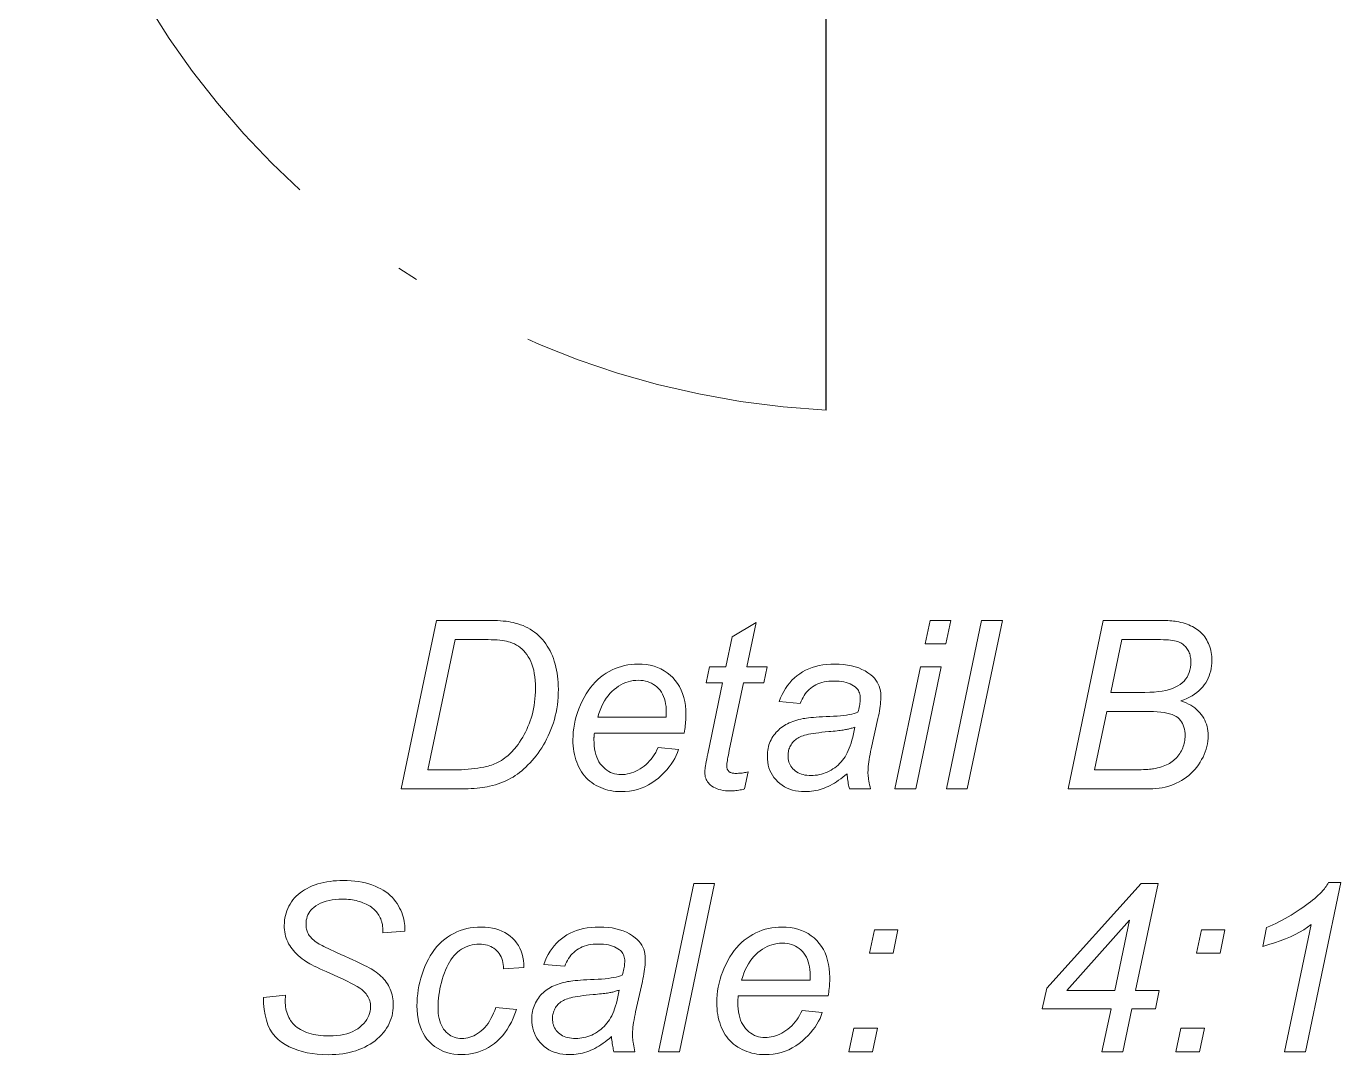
# Model space of a CAD drawing. Extents: x 0 to 420, y 0 to 594.
# Drawn here: x 214.72 to 245.93, y 86.49 to 110.91 of the extents above; entities that cross this region are included whole.
import ezdxf

# ---------------------------------------------------------------- set-up
doc = ezdxf.new("R2010")
doc.units = 0
doc.linetypes.add('DASHDOT', pattern=[18.5, 12, -3, 0.5, -3])

msp = doc.modelspace()

# ---------------------------------------------------------------- linework, layer by layer
at = {"lineweight": 30, "ltscale": 0.24161}
msp.add_line((233.717, 101.798), (233.717, 111.462), dxfattribs=at)
at = {"lineweight": 13}
for points in [[(223.624, 92.805), (224.459, 96.805), (225.665, 96.805), (225.749, 96.805), (225.83, 96.803), (225.906, 96.8), (225.979, 96.795), (226.047, 96.79), (226.112, 96.783), (226.172, 96.775), (226.228, 96.765), (226.28, 96.754), (226.328, 96.743), (226.392, 96.724), (226.455, 96.703), (226.515, 96.68), (226.574, 96.654), (226.631, 96.625), (226.686, 96.593), (226.739, 96.559), (226.79, 96.523), (226.84, 96.483), (226.887, 96.441), (226.932, 96.397), (226.975, 96.35), (227.016, 96.301), (227.054, 96.25), (227.09, 96.197), (227.124, 96.142), (227.156, 96.085), (227.185, 96.025), (227.212, 95.963), (227.236, 95.899), (227.258, 95.834), (227.278, 95.766), (227.296, 95.698), (227.311, 95.627), (227.324, 95.555), (227.335, 95.481), (227.343, 95.406), (227.349, 95.329), (227.352, 95.251), (227.354, 95.171), (227.352, 95.075), (227.348, 94.981), (227.34, 94.889), (227.33, 94.798), (227.317, 94.709), (227.301, 94.622), (227.282, 94.537), (227.26, 94.453), (227.235, 94.371), (227.208, 94.291), (227.177, 94.213), (227.146, 94.136), (227.112, 94.061), (227.076, 93.989), (227.039, 93.918), (227, 93.849), (226.959, 93.782), (226.916, 93.717), (226.872, 93.654), (226.826, 93.593), (226.778, 93.534), (226.73, 93.477), (226.682, 93.423), (226.633, 93.372), (226.584, 93.324), (226.535, 93.278), (226.484, 93.235), (226.434, 93.194), (226.383, 93.156), (226.332, 93.12), (226.279, 93.087), (226.225, 93.056), (226.169, 93.026), (226.11, 92.998), (226.05, 92.972), (225.988, 92.948), (225.925, 92.925), (225.859, 92.904), (225.791, 92.885), (225.722, 92.868), (225.667, 92.856), (225.61, 92.845), (225.55, 92.836), (225.488, 92.828), (225.424, 92.821), (225.357, 92.815), (225.287, 92.811), (225.215, 92.808), (225.141, 92.806), (225.064, 92.805)], [(236.066, 96.246), (236.183, 96.805), (236.674, 96.805), (236.557, 96.246)], [(236.568, 92.805), (237.403, 96.805), (237.897, 96.805), (237.062, 92.805)], [(239.457, 92.805), (240.295, 96.805), (241.534, 96.805), (241.6, 96.805), (241.662, 96.804), (241.721, 96.803), (241.776, 96.801), (241.828, 96.799), (241.877, 96.796), (241.922, 96.792), (241.963, 96.788), (242.001, 96.783), (242.036, 96.778), (242.088, 96.768), (242.139, 96.757), (242.189, 96.744), (242.236, 96.73), (242.282, 96.714), (242.327, 96.697), (242.369, 96.679), (242.41, 96.659), (242.45, 96.638), (242.487, 96.616), (242.523, 96.592), (242.558, 96.566), (242.59, 96.539), (242.621, 96.509), (242.651, 96.479), (242.678, 96.446), (242.704, 96.412), (242.729, 96.376), (242.751, 96.338), (242.772, 96.299), (242.792, 96.259), (242.809, 96.217), (242.824, 96.175), (242.837, 96.132), (242.848, 96.088), (242.857, 96.043), (242.864, 95.998), (242.869, 95.951), (242.872, 95.904), (242.873, 95.856), (242.872, 95.791), (242.866, 95.727), (242.857, 95.665), (242.844, 95.604), (242.828, 95.545), (242.808, 95.488), (242.784, 95.432), (242.757, 95.378), (242.726, 95.326), (242.692, 95.275), (242.654, 95.226), (242.612, 95.179), (242.566, 95.135), (242.516, 95.093), (242.462, 95.054), (242.405, 95.017), (242.344, 94.982), (242.278, 94.95), (242.209, 94.92), (242.137, 94.893), (242.2, 94.87), (242.26, 94.846), (242.317, 94.819), (242.37, 94.79), (242.42, 94.759), (242.467, 94.726), (242.511, 94.691), (242.551, 94.653), (242.588, 94.614), (242.622, 94.572), (242.653, 94.528), (242.68, 94.483), (242.704, 94.437), (242.725, 94.389), (242.743, 94.34), (242.758, 94.289), (242.769, 94.237), (242.777, 94.183), (242.782, 94.128), (242.783, 94.071), (242.781, 94.006), (242.776, 93.94), (242.766, 93.876), (242.753, 93.812), (242.736, 93.748), (242.715, 93.685), (242.69, 93.623), (242.662, 93.561), (242.63, 93.499), (242.594, 93.438), (242.554, 93.379), (242.513, 93.323), (242.469, 93.269), (242.422, 93.218), (242.373, 93.17), (242.322, 93.125), (242.268, 93.082), (242.212, 93.042), (242.153, 93.005), (242.092, 92.97), (242.028, 92.939), (241.964, 92.911), (241.898, 92.886), (241.83, 92.865), (241.761, 92.847), (241.691, 92.832), (241.619, 92.82), (241.545, 92.812), (241.471, 92.807), (241.394, 92.805)], [(231.858, 93.206), (231.776, 92.803), (231.741, 92.794), (231.706, 92.786), (231.671, 92.779), (231.636, 92.773), (231.602, 92.768), (231.568, 92.764), (231.534, 92.76), (231.5, 92.758), (231.466, 92.757), (231.433, 92.756), (231.375, 92.758), (231.32, 92.762), (231.267, 92.769), (231.216, 92.779), (231.168, 92.792), (231.122, 92.808), (231.079, 92.827), (231.038, 92.849), (230.999, 92.873), (230.963, 92.901), (230.938, 92.923), (230.916, 92.948), (230.897, 92.973), (230.88, 93.001), (230.865, 93.03), (230.853, 93.06), (230.844, 93.092), (230.838, 93.126), (230.834, 93.161), (230.832, 93.198), (230.833, 93.22), (230.835, 93.246), (230.839, 93.278), (230.844, 93.314), (230.85, 93.356), (230.858, 93.402), (230.867, 93.454), (230.878, 93.51), (230.89, 93.571), (230.903, 93.638), (231.255, 95.321), (230.865, 95.321), (230.944, 95.703), (231.334, 95.703), (231.485, 96.415), (232.049, 96.756), (231.828, 95.703), (232.314, 95.703), (232.232, 95.321), (231.749, 95.321), (231.414, 93.719), (231.402, 93.661), (231.391, 93.607), (231.382, 93.558), (231.373, 93.514), (231.367, 93.475), (231.361, 93.441), (231.356, 93.412), (231.353, 93.388), (231.351, 93.368), (231.351, 93.354), (231.351, 93.337), (231.353, 93.32), (231.355, 93.305), (231.359, 93.29), (231.363, 93.277), (231.369, 93.264), (231.376, 93.252), (231.383, 93.24), (231.392, 93.23), (231.401, 93.22), (231.412, 93.211), (231.424, 93.203), (231.437, 93.196), (231.452, 93.19), (231.468, 93.185), (231.485, 93.181), (231.503, 93.178), (231.523, 93.176), (231.544, 93.174), (231.566, 93.174), (231.599, 93.174), (231.63, 93.175), (231.661, 93.177), (231.692, 93.179), (231.721, 93.182), (231.75, 93.185), (231.778, 93.19), (231.806, 93.195), (231.832, 93.2)], [(224.254, 93.258), (224.887, 93.258), (224.972, 93.259), (225.054, 93.261), (225.135, 93.265), (225.214, 93.271), (225.291, 93.278), (225.367, 93.287), (225.44, 93.297), (225.511, 93.309), (225.581, 93.322), (225.648, 93.337), (225.689, 93.348), (225.729, 93.359), (225.767, 93.371), (225.805, 93.384), (225.841, 93.398), (225.875, 93.413), (225.909, 93.429), (225.942, 93.446), (225.973, 93.463), (226.003, 93.482), (226.041, 93.507), (226.079, 93.534), (226.116, 93.563), (226.152, 93.593), (226.188, 93.625), (226.223, 93.658), (226.257, 93.693), (226.29, 93.729), (226.323, 93.767), (226.355, 93.807), (226.396, 93.861), (226.435, 93.917), (226.472, 93.974), (226.507, 94.033), (226.541, 94.093), (226.574, 94.155), (226.604, 94.218), (226.633, 94.283), (226.661, 94.349), (226.686, 94.417), (226.71, 94.486), (226.731, 94.557), (226.75, 94.63), (226.766, 94.706), (226.78, 94.782), (226.791, 94.861), (226.799, 94.942), (226.806, 95.025), (226.809, 95.109), (226.811, 95.196), (226.809, 95.29), (226.804, 95.381), (226.795, 95.467), (226.783, 95.548), (226.768, 95.625), (226.75, 95.697), (226.728, 95.765), (226.702, 95.829), (226.674, 95.887), (226.641, 95.942), (226.607, 95.992), (226.57, 96.039), (226.532, 96.082), (226.491, 96.122), (226.449, 96.158), (226.405, 96.191), (226.359, 96.22), (226.311, 96.246), (226.262, 96.268), (226.21, 96.287), (226.169, 96.299), (226.124, 96.31), (226.075, 96.319), (226.021, 96.327), (225.963, 96.334), (225.9, 96.34), (225.833, 96.344), (225.762, 96.347), (225.687, 96.349), (225.607, 96.35), (224.901, 96.35)], [(240.472, 95.097), (241.283, 95.097), (241.396, 95.099), (241.502, 95.105), (241.602, 95.114), (241.695, 95.127), (241.782, 95.144), (241.863, 95.164), (241.936, 95.188), (242.004, 95.216), (242.065, 95.248), (242.119, 95.283), (242.167, 95.322), (242.211, 95.364), (242.249, 95.409), (242.282, 95.458), (242.31, 95.511), (242.333, 95.566), (242.351, 95.625), (242.364, 95.688), (242.371, 95.754), (242.374, 95.823), (242.373, 95.856), (242.371, 95.889), (242.367, 95.92), (242.361, 95.951), (242.354, 95.981), (242.346, 96.009), (242.335, 96.037), (242.323, 96.064), (242.31, 96.09), (242.295, 96.115), (242.279, 96.139), (242.261, 96.161), (242.243, 96.183), (242.223, 96.203), (242.202, 96.221), (242.181, 96.238), (242.158, 96.254), (242.134, 96.269), (242.109, 96.282), (242.083, 96.294), (242.055, 96.304), (242.021, 96.314), (241.983, 96.322), (241.94, 96.33), (241.893, 96.336), (241.841, 96.341), (241.784, 96.345), (241.722, 96.347), (241.656, 96.349), (241.585, 96.35), (240.734, 96.35)], [(229.725, 93.79), (230.205, 93.741), (230.181, 93.67), (230.153, 93.6), (230.118, 93.53), (230.079, 93.461), (230.034, 93.393), (229.984, 93.325), (229.928, 93.258), (229.867, 93.192), (229.801, 93.127), (229.729, 93.062), (229.653, 93.001), (229.574, 92.946), (229.492, 92.898), (229.408, 92.856), (229.32, 92.82), (229.23, 92.791), (229.137, 92.769), (229.041, 92.753), (228.942, 92.743), (228.841, 92.74), (228.777, 92.741), (228.714, 92.746), (228.652, 92.753), (228.592, 92.764), (228.532, 92.777), (228.473, 92.793), (228.416, 92.813), (228.359, 92.835), (228.304, 92.86), (228.25, 92.889), (228.197, 92.92), (228.147, 92.953), (228.1, 92.99), (228.055, 93.029), (228.013, 93.071), (227.974, 93.116), (227.936, 93.163), (227.902, 93.213), (227.87, 93.266), (227.841, 93.321), (227.814, 93.379), (227.79, 93.438), (227.769, 93.498), (227.751, 93.561), (227.735, 93.625), (227.723, 93.69), (227.713, 93.757), (227.706, 93.826), (227.701, 93.896), (227.7, 93.968), (227.702, 94.062), (227.709, 94.156), (227.72, 94.25), (227.735, 94.343), (227.755, 94.435), (227.779, 94.527), (227.808, 94.618), (227.841, 94.709), (227.878, 94.799), (227.92, 94.889), (227.965, 94.975), (228.013, 95.058), (228.063, 95.136), (228.116, 95.209), (228.172, 95.277), (228.23, 95.341), (228.291, 95.401), (228.354, 95.456), (228.42, 95.506), (228.489, 95.552), (228.559, 95.593), (228.631, 95.63), (228.703, 95.662), (228.777, 95.69), (228.852, 95.714), (228.928, 95.734), (229.006, 95.749), (229.084, 95.76), (229.164, 95.766), (229.244, 95.768), (229.346, 95.765), (229.443, 95.756), (229.537, 95.74), (229.626, 95.717), (229.711, 95.688), (229.791, 95.653), (229.868, 95.611), (229.94, 95.562), (230.008, 95.508), (230.072, 95.447), (230.131, 95.38), (230.184, 95.308), (230.23, 95.232), (230.271, 95.151), (230.305, 95.066), (230.333, 94.976), (230.354, 94.881), (230.37, 94.781), (230.379, 94.677), (230.382, 94.568), (230.382, 94.525), (230.381, 94.482), (230.379, 94.439), (230.376, 94.396), (230.373, 94.352), (230.368, 94.309), (230.363, 94.265), (230.358, 94.22), (230.351, 94.176), (230.344, 94.131), (228.21, 94.131), (228.208, 94.115), (228.206, 94.098), (228.205, 94.082), (228.203, 94.066), (228.202, 94.051), (228.201, 94.036), (228.2, 94.021), (228.2, 94.007), (228.199, 93.992), (228.199, 93.979), (228.201, 93.899), (228.207, 93.824), (228.216, 93.752), (228.229, 93.684), (228.246, 93.62), (228.267, 93.56), (228.291, 93.504), (228.319, 93.451), (228.351, 93.403), (228.386, 93.358), (228.424, 93.317), (228.464, 93.281), (228.506, 93.249), (228.549, 93.221), (228.594, 93.197), (228.641, 93.178), (228.689, 93.163), (228.739, 93.152), (228.79, 93.146), (228.843, 93.144), (228.894, 93.145), (228.944, 93.15), (228.995, 93.159), (229.045, 93.17), (229.095, 93.185), (229.145, 93.204), (229.195, 93.225), (229.244, 93.25), (229.293, 93.278), (229.343, 93.31), (229.391, 93.345), (229.436, 93.383), (229.48, 93.423), (229.522, 93.467), (229.561, 93.513), (229.598, 93.563), (229.633, 93.615), (229.666, 93.671), (229.696, 93.729)], [(234.21, 93.165), (234.159, 93.122), (234.108, 93.082), (234.058, 93.044), (234.008, 93.008), (233.959, 92.974), (233.909, 92.943), (233.861, 92.914), (233.812, 92.888), (233.764, 92.864), (233.716, 92.842), (233.669, 92.823), (233.62, 92.805), (233.571, 92.79), (233.521, 92.777), (233.471, 92.765), (233.42, 92.756), (233.368, 92.749), (233.316, 92.744), (233.263, 92.741), (233.209, 92.74), (233.13, 92.742), (233.055, 92.749), (232.982, 92.761), (232.913, 92.778), (232.847, 92.799), (232.784, 92.825), (232.724, 92.855), (232.667, 92.891), (232.613, 92.931), (232.562, 92.976), (232.516, 93.024), (232.474, 93.076), (232.437, 93.129), (232.405, 93.186), (232.378, 93.245), (232.356, 93.307), (232.339, 93.371), (232.327, 93.438), (232.319, 93.508), (232.317, 93.58), (232.318, 93.628), (232.321, 93.675), (232.327, 93.721), (232.334, 93.766), (232.344, 93.809), (232.356, 93.851), (232.371, 93.893), (232.387, 93.933), (232.406, 93.972), (232.427, 94.01), (232.45, 94.047), (232.474, 94.082), (232.5, 94.115), (232.527, 94.148), (232.556, 94.178), (232.586, 94.208), (232.617, 94.236), (232.65, 94.262), (232.685, 94.287), (232.721, 94.31), (232.758, 94.332), (232.797, 94.353), (232.838, 94.372), (232.88, 94.39), (232.924, 94.407), (232.969, 94.423), (233.017, 94.437), (233.065, 94.45), (233.116, 94.462), (233.168, 94.472), (233.204, 94.479), (233.247, 94.485), (233.295, 94.491), (233.349, 94.496), (233.409, 94.502), (233.475, 94.507), (233.547, 94.512), (233.626, 94.516), (233.71, 94.52), (233.8, 94.524), (233.89, 94.529), (233.975, 94.534), (234.055, 94.541), (234.13, 94.549), (234.199, 94.558), (234.263, 94.569), (234.322, 94.58), (234.375, 94.593), (234.424, 94.607), (234.467, 94.623), (234.478, 94.662), (234.487, 94.701), (234.496, 94.738), (234.503, 94.773), (234.51, 94.807), (234.515, 94.84), (234.519, 94.872), (234.522, 94.902), (234.523, 94.931), (234.524, 94.958), (234.523, 94.992), (234.519, 95.024), (234.513, 95.055), (234.504, 95.084), (234.493, 95.112), (234.479, 95.138), (234.463, 95.163), (234.444, 95.186), (234.422, 95.208), (234.399, 95.228), (234.363, 95.254), (234.323, 95.277), (234.281, 95.298), (234.236, 95.316), (234.187, 95.331), (234.135, 95.343), (234.08, 95.352), (234.022, 95.359), (233.961, 95.363), (233.897, 95.365), (233.835, 95.363), (233.777, 95.359), (233.72, 95.352), (233.666, 95.343), (233.614, 95.33), (233.564, 95.315), (233.517, 95.297), (233.471, 95.276), (233.428, 95.253), (233.388, 95.227), (233.349, 95.198), (233.313, 95.167), (233.279, 95.134), (233.247, 95.098), (233.217, 95.06), (233.189, 95.02), (233.164, 94.977), (233.14, 94.932), (233.119, 94.885), (233.1, 94.835), (232.6, 94.879), (232.633, 94.963), (232.669, 95.043), (232.708, 95.119), (232.751, 95.192), (232.798, 95.26), (232.848, 95.324), (232.902, 95.384), (232.959, 95.44), (233.02, 95.491), (233.085, 95.539), (233.153, 95.583), (233.224, 95.622), (233.299, 95.656), (233.378, 95.686), (233.46, 95.711), (233.545, 95.732), (233.634, 95.748), (233.726, 95.759), (233.822, 95.766), (233.921, 95.768), (234.026, 95.766), (234.127, 95.758), (234.223, 95.745), (234.315, 95.727), (234.403, 95.704), (234.486, 95.676), (234.564, 95.643), (234.638, 95.604), (234.707, 95.561), (234.772, 95.512), (234.818, 95.473), (234.859, 95.431), (234.895, 95.387), (234.926, 95.341), (234.952, 95.292), (234.974, 95.242), (234.991, 95.188), (235.003, 95.133), (235.01, 95.075), (235.012, 95.015), (235.012, 94.968), (235.01, 94.92), (235.006, 94.87), (235.002, 94.818), (234.995, 94.765), (234.988, 94.711), (234.979, 94.655), (234.969, 94.597), (234.957, 94.538), (234.944, 94.478), (234.783, 93.758), (234.769, 93.69), (234.756, 93.625), (234.744, 93.563), (234.734, 93.503), (234.726, 93.446), (234.719, 93.391), (234.714, 93.339), (234.71, 93.29), (234.708, 93.243), (234.707, 93.198), (234.707, 93.17), (234.709, 93.139), (234.712, 93.106), (234.716, 93.07), (234.722, 93.032), (234.728, 92.991), (234.736, 92.948), (234.745, 92.903), (234.756, 92.855), (234.767, 92.805), (234.268, 92.805), (234.26, 92.834), (234.252, 92.865), (234.245, 92.897), (234.239, 92.931), (234.233, 92.966), (234.227, 93.003), (234.222, 93.041), (234.218, 93.081), (234.214, 93.123)], [(235.345, 92.805), (235.951, 95.703), (236.445, 95.703), (235.839, 92.805)], [(228.289, 94.508), (229.916, 94.508), (229.916, 94.523), (229.917, 94.537), (229.917, 94.55), (229.917, 94.562), (229.918, 94.573), (229.918, 94.584), (229.918, 94.593), (229.918, 94.602), (229.918, 94.61), (229.918, 94.617), (229.916, 94.69), (229.911, 94.759), (229.902, 94.824), (229.889, 94.886), (229.872, 94.945), (229.852, 95), (229.827, 95.052), (229.8, 95.1), (229.768, 95.145), (229.733, 95.186), (229.695, 95.224), (229.654, 95.257), (229.612, 95.287), (229.567, 95.313), (229.521, 95.334), (229.472, 95.352), (229.421, 95.366), (229.368, 95.376), (229.313, 95.382), (229.255, 95.384), (229.193, 95.382), (229.131, 95.375), (229.07, 95.364), (229.011, 95.349), (228.953, 95.329), (228.896, 95.305), (228.84, 95.277), (228.785, 95.244), (228.731, 95.207), (228.678, 95.165), (228.627, 95.12), (228.579, 95.069), (228.534, 95.015), (228.491, 94.956), (228.451, 94.892), (228.413, 94.824), (228.378, 94.752), (228.346, 94.675), (228.316, 94.594)], [(240.088, 93.258), (240.999, 93.258), (241.069, 93.259), (241.134, 93.259), (241.195, 93.26), (241.251, 93.262), (241.302, 93.264), (241.349, 93.267), (241.391, 93.27), (241.428, 93.274), (241.46, 93.278), (241.487, 93.283), (241.537, 93.292), (241.585, 93.303), (241.631, 93.315), (241.675, 93.328), (241.717, 93.342), (241.757, 93.357), (241.796, 93.374), (241.832, 93.392), (241.867, 93.411), (241.899, 93.432), (241.93, 93.453), (241.96, 93.476), (241.988, 93.501), (242.015, 93.526), (242.04, 93.553), (242.065, 93.582), (242.087, 93.611), (242.109, 93.642), (242.129, 93.675), (242.148, 93.708), (242.165, 93.743), (242.18, 93.778), (242.193, 93.813), (242.205, 93.849), (242.215, 93.884), (242.223, 93.921), (242.229, 93.957), (242.234, 93.994), (242.237, 94.031), (242.238, 94.069), (242.236, 94.123), (242.231, 94.176), (242.222, 94.225), (242.209, 94.272), (242.194, 94.316), (242.174, 94.357), (242.151, 94.396), (242.125, 94.432), (242.095, 94.465), (242.062, 94.496), (242.023, 94.523), (241.978, 94.548), (241.927, 94.57), (241.87, 94.589), (241.806, 94.605), (241.736, 94.618), (241.659, 94.628), (241.577, 94.636), (241.487, 94.64), (241.392, 94.642), (240.377, 94.642)], [(234.393, 94.273), (234.372, 94.265), (234.351, 94.258), (234.33, 94.25), (234.308, 94.244), (234.286, 94.237), (234.263, 94.231), (234.241, 94.225), (234.218, 94.22), (234.194, 94.215), (234.171, 94.211), (234.145, 94.206), (234.117, 94.202), (234.085, 94.197), (234.05, 94.193), (234.012, 94.188), (233.971, 94.183), (233.926, 94.179), (233.879, 94.174), (233.828, 94.169), (233.774, 94.164), (233.69, 94.156), (233.611, 94.148), (233.538, 94.139), (233.469, 94.13), (233.406, 94.121), (233.348, 94.111), (233.295, 94.101), (233.246, 94.09), (233.203, 94.079), (233.165, 94.067), (233.131, 94.055), (233.098, 94.041), (233.067, 94.026), (233.037, 94.009), (233.01, 93.991), (232.984, 93.972), (232.96, 93.951), (232.937, 93.929), (232.917, 93.905), (232.898, 93.88), (232.881, 93.854), (232.865, 93.828), (232.852, 93.801), (232.84, 93.773), (232.83, 93.745), (232.822, 93.717), (232.816, 93.687), (232.811, 93.658), (232.809, 93.627), (232.808, 93.597), (232.809, 93.556), (232.814, 93.517), (232.821, 93.479), (232.831, 93.442), (232.844, 93.408), (232.859, 93.374), (232.878, 93.342), (232.9, 93.312), (232.924, 93.283), (232.951, 93.256), (232.981, 93.23), (233.013, 93.207), (233.048, 93.187), (233.085, 93.17), (233.125, 93.155), (233.167, 93.143), (233.211, 93.134), (233.258, 93.127), (233.307, 93.123), (233.359, 93.122), (233.408, 93.123), (233.456, 93.127), (233.505, 93.133), (233.552, 93.143), (233.6, 93.154), (233.647, 93.168), (233.693, 93.185), (233.74, 93.205), (233.786, 93.227), (233.831, 93.251), (233.875, 93.278), (233.918, 93.307), (233.958, 93.338), (233.997, 93.371), (234.034, 93.407), (234.068, 93.444), (234.101, 93.483), (234.132, 93.524), (234.161, 93.568), (234.188, 93.613), (234.214, 93.661), (234.239, 93.714), (234.262, 93.77), (234.284, 93.83), (234.305, 93.894), (234.325, 93.962), (234.344, 94.034), (234.361, 94.11), (234.378, 94.19)], [(220.349, 87.856), (220.873, 87.905), (220.868, 87.766), (220.869, 87.72), (220.872, 87.675), (220.877, 87.63), (220.885, 87.587), (220.894, 87.544), (220.906, 87.502), (220.92, 87.46), (220.936, 87.42), (220.954, 87.38), (220.974, 87.341), (220.997, 87.304), (221.022, 87.268), (221.051, 87.234), (221.082, 87.202), (221.115, 87.171), (221.152, 87.142), (221.191, 87.115), (221.234, 87.09), (221.279, 87.066), (221.326, 87.044), (221.376, 87.024), (221.428, 87.006), (221.482, 86.991), (221.538, 86.977), (221.595, 86.965), (221.654, 86.956), (221.715, 86.948), (221.779, 86.943), (221.843, 86.94), (221.91, 86.939), (222.004, 86.941), (222.093, 86.947), (222.178, 86.958), (222.258, 86.973), (222.333, 86.992), (222.404, 87.015), (222.471, 87.042), (222.533, 87.073), (222.59, 87.109), (222.643, 87.149), (222.691, 87.192), (222.734, 87.236), (222.771, 87.281), (222.804, 87.327), (222.832, 87.374), (222.855, 87.423), (222.872, 87.473), (222.885, 87.524), (222.893, 87.576), (222.895, 87.629), (222.894, 87.667), (222.89, 87.703), (222.883, 87.739), (222.874, 87.775), (222.862, 87.809), (222.847, 87.843), (222.83, 87.877), (222.81, 87.91), (222.787, 87.942), (222.761, 87.973), (222.729, 88.005), (222.688, 88.039), (222.637, 88.075), (222.577, 88.113), (222.507, 88.153), (222.428, 88.196), (222.339, 88.241), (222.241, 88.287), (222.134, 88.337), (222.017, 88.388), (221.925, 88.428), (221.84, 88.466), (221.76, 88.502), (221.687, 88.536), (221.62, 88.569), (221.558, 88.599), (221.503, 88.628), (221.453, 88.654), (221.41, 88.679), (221.373, 88.702), (221.32, 88.737), (221.27, 88.774), (221.223, 88.811), (221.179, 88.849), (221.138, 88.887), (221.1, 88.926), (221.064, 88.965), (221.031, 89.005), (221.001, 89.046), (220.974, 89.088), (220.95, 89.13), (220.928, 89.174), (220.909, 89.218), (220.892, 89.264), (220.878, 89.311), (220.867, 89.359), (220.858, 89.409), (220.851, 89.459), (220.847, 89.511), (220.846, 89.564), (220.848, 89.625), (220.853, 89.685), (220.861, 89.743), (220.873, 89.801), (220.888, 89.857), (220.907, 89.912), (220.929, 89.966), (220.954, 90.019), (220.983, 90.07), (221.015, 90.12), (221.051, 90.169), (221.089, 90.215), (221.131, 90.259), (221.176, 90.3), (221.224, 90.339), (221.275, 90.376), (221.329, 90.411), (221.386, 90.443), (221.447, 90.472), (221.51, 90.5), (221.576, 90.525), (221.644, 90.547), (221.714, 90.567), (221.785, 90.584), (221.857, 90.598), (221.932, 90.61), (222.008, 90.619), (222.085, 90.625), (222.165, 90.629), (222.246, 90.631), (222.342, 90.629), (222.435, 90.624), (222.525, 90.616), (222.612, 90.605), (222.696, 90.59), (222.777, 90.572), (222.855, 90.55), (222.929, 90.526), (223.001, 90.498), (223.07, 90.467), (223.135, 90.433), (223.197, 90.397), (223.255, 90.359), (223.309, 90.319), (223.359, 90.276), (223.406, 90.231), (223.449, 90.184), (223.489, 90.135), (223.525, 90.084), (223.557, 90.03), (223.586, 89.976), (223.611, 89.922), (223.634, 89.869), (223.654, 89.816), (223.67, 89.764), (223.684, 89.712), (223.695, 89.66), (223.702, 89.61), (223.707, 89.559), (223.708, 89.509), (223.708, 89.504), (223.708, 89.498), (223.708, 89.492), (223.708, 89.484), (223.708, 89.477), (223.707, 89.468), (223.707, 89.459), (223.706, 89.449), (223.706, 89.439), (223.706, 89.427), (223.19, 89.387), (223.19, 89.42), (223.189, 89.451), (223.187, 89.481), (223.185, 89.51), (223.182, 89.537), (223.179, 89.563), (223.175, 89.587), (223.171, 89.61), (223.166, 89.631), (223.16, 89.651), (223.148, 89.684), (223.136, 89.716), (223.122, 89.746), (223.107, 89.776), (223.09, 89.805), (223.073, 89.832), (223.054, 89.859), (223.034, 89.884), (223.013, 89.909), (222.991, 89.932), (222.967, 89.955), (222.941, 89.976), (222.914, 89.997), (222.885, 90.017), (222.855, 90.036), (222.822, 90.054), (222.788, 90.071), (222.752, 90.087), (222.715, 90.102), (222.676, 90.116), (222.635, 90.13), (222.593, 90.141), (222.551, 90.152), (222.507, 90.161), (222.463, 90.169), (222.418, 90.175), (222.371, 90.18), (222.324, 90.183), (222.276, 90.185), (222.227, 90.186), (222.141, 90.184), (222.06, 90.178), (221.982, 90.168), (221.908, 90.155), (221.839, 90.137), (221.773, 90.115), (221.71, 90.09), (221.652, 90.06), (221.598, 90.027), (221.547, 89.99), (221.512, 89.959), (221.48, 89.926), (221.453, 89.891), (221.429, 89.854), (221.408, 89.815), (221.391, 89.774), (221.378, 89.731), (221.369, 89.687), (221.364, 89.64), (221.362, 89.591), (221.362, 89.562), (221.365, 89.533), (221.369, 89.506), (221.374, 89.478), (221.381, 89.452), (221.389, 89.426), (221.399, 89.4), (221.411, 89.375), (221.424, 89.351), (221.438, 89.328), (221.455, 89.305), (221.474, 89.282), (221.495, 89.259), (221.519, 89.236), (221.545, 89.213), (221.574, 89.19), (221.605, 89.167), (221.639, 89.145), (221.675, 89.122), (221.714, 89.1), (221.746, 89.083), (221.786, 89.062), (221.834, 89.039), (221.89, 89.012), (221.953, 88.982), (222.024, 88.949), (222.104, 88.913), (222.19, 88.874), (222.285, 88.832), (222.388, 88.786), (222.471, 88.749), (222.549, 88.713), (222.622, 88.679), (222.69, 88.647), (222.752, 88.616), (222.809, 88.587), (222.86, 88.559), (222.906, 88.533), (222.947, 88.509), (222.982, 88.486), (223.025, 88.457), (223.066, 88.426), (223.104, 88.394), (223.141, 88.361), (223.176, 88.326), (223.208, 88.29), (223.239, 88.254), (223.267, 88.215), (223.294, 88.176), (223.318, 88.135), (223.34, 88.094), (223.36, 88.051), (223.378, 88.007), (223.393, 87.962), (223.406, 87.915), (223.417, 87.868), (223.425, 87.82), (223.431, 87.77), (223.434, 87.719), (223.435, 87.668), (223.433, 87.603), (223.427, 87.54), (223.418, 87.477), (223.404, 87.416), (223.386, 87.355), (223.364, 87.296), (223.338, 87.238), (223.309, 87.18), (223.275, 87.124), (223.238, 87.069), (223.197, 87.015), (223.152, 86.964), (223.105, 86.915), (223.055, 86.869), (223.002, 86.825), (222.946, 86.784), (222.886, 86.746), (222.824, 86.709), (222.759, 86.676), (222.691, 86.644), (222.62, 86.616), (222.547, 86.59), (222.472, 86.568), (222.395, 86.548), (222.316, 86.532), (222.235, 86.518), (222.152, 86.508), (222.067, 86.5), (221.98, 86.496), (221.891, 86.494), (221.758, 86.497), (221.629, 86.506), (221.506, 86.521), (221.387, 86.542), (221.274, 86.568), (221.166, 86.601), (221.062, 86.639), (220.964, 86.684), (220.87, 86.734), (220.782, 86.79), (220.7, 86.854), (220.627, 86.928), (220.562, 87.011), (220.506, 87.103), (220.459, 87.205), (220.42, 87.316), (220.39, 87.437), (220.368, 87.567), (220.354, 87.707)], [(229.733, 86.562), (230.568, 90.562), (231.062, 90.562), (230.227, 86.562)], [(240.262, 86.562), (240.478, 87.583), (238.846, 87.583), (238.95, 88.071), (241.19, 90.562), (241.594, 90.562), (241.062, 88.02), (241.624, 88.02), (241.534, 87.583), (240.972, 87.583), (240.756, 86.562)], [(244.598, 86.562), (245.231, 89.583), (245.146, 89.52), (245.054, 89.459), (244.955, 89.401), (244.85, 89.346), (244.738, 89.293), (244.62, 89.243), (244.495, 89.195), (244.363, 89.15), (244.224, 89.107), (244.079, 89.067), (244.172, 89.515), (244.246, 89.545), (244.319, 89.577), (244.392, 89.611), (244.465, 89.647), (244.538, 89.685), (244.611, 89.724), (244.683, 89.765), (244.755, 89.808), (244.827, 89.853), (244.899, 89.899), (244.969, 89.946), (245.036, 89.992), (245.098, 90.036), (245.158, 90.08), (245.213, 90.122), (245.265, 90.163), (245.314, 90.202), (245.359, 90.241), (245.4, 90.278), (245.438, 90.314), (245.46, 90.336), (245.481, 90.36), (245.503, 90.384), (245.524, 90.409), (245.545, 90.435), (245.565, 90.462), (245.586, 90.49), (245.606, 90.519), (245.626, 90.548), (245.645, 90.579), (245.932, 90.579), (245.094, 86.562)], [(240.568, 88.02), (240.917, 89.689), (239.427, 88.02)], [(225.869, 87.618), (226.363, 87.567), (226.324, 87.461), (226.283, 87.361), (226.238, 87.266), (226.19, 87.177), (226.138, 87.094), (226.084, 87.016), (226.026, 86.943), (225.966, 86.877), (225.902, 86.816), (225.835, 86.76), (225.766, 86.71), (225.694, 86.666), (225.621, 86.626), (225.546, 86.592), (225.469, 86.563), (225.39, 86.539), (225.31, 86.521), (225.227, 86.508), (225.143, 86.5), (225.056, 86.497), (224.964, 86.5), (224.874, 86.509), (224.789, 86.525), (224.707, 86.546), (224.629, 86.573), (224.554, 86.607), (224.483, 86.647), (224.415, 86.693), (224.351, 86.745), (224.291, 86.803), (224.235, 86.866), (224.185, 86.935), (224.141, 87.008), (224.103, 87.086), (224.071, 87.169), (224.044, 87.257), (224.024, 87.349), (224.009, 87.447), (224, 87.549), (223.997, 87.657), (223.999, 87.751), (224.005, 87.846), (224.014, 87.94), (224.028, 88.034), (224.045, 88.127), (224.065, 88.22), (224.09, 88.313), (224.118, 88.406), (224.15, 88.498), (224.186, 88.59), (224.225, 88.679), (224.268, 88.764), (224.313, 88.845), (224.362, 88.921), (224.415, 88.993), (224.47, 89.061), (224.529, 89.124), (224.591, 89.183), (224.656, 89.237), (224.725, 89.287), (224.796, 89.332), (224.869, 89.373), (224.944, 89.409), (225.021, 89.44), (225.1, 89.466), (225.181, 89.487), (225.264, 89.504), (225.349, 89.516), (225.436, 89.523), (225.525, 89.526), (225.617, 89.523), (225.704, 89.515), (225.788, 89.502), (225.868, 89.484), (225.944, 89.46), (226.016, 89.431), (226.084, 89.397), (226.148, 89.357), (226.208, 89.312), (226.265, 89.262), (226.317, 89.208), (226.363, 89.15), (226.404, 89.089), (226.439, 89.024), (226.469, 88.956), (226.494, 88.885), (226.513, 88.81), (226.527, 88.732), (226.535, 88.65), (226.538, 88.565), (226.052, 88.532), (226.05, 88.586), (226.045, 88.638), (226.037, 88.687), (226.025, 88.734), (226.011, 88.778), (225.993, 88.82), (225.973, 88.859), (225.949, 88.897), (225.922, 88.931), (225.892, 88.964), (225.86, 88.993), (225.826, 89.02), (225.789, 89.043), (225.751, 89.063), (225.711, 89.08), (225.668, 89.094), (225.624, 89.105), (225.578, 89.113), (225.529, 89.118), (225.479, 89.119), (225.42, 89.117), (225.363, 89.112), (225.308, 89.102), (225.254, 89.089), (225.201, 89.072), (225.151, 89.051), (225.101, 89.027), (225.054, 88.999), (225.008, 88.967), (224.963, 88.931), (224.921, 88.891), (224.88, 88.848), (224.841, 88.8), (224.804, 88.749), (224.769, 88.694), (224.735, 88.635), (224.704, 88.572), (224.674, 88.505), (224.647, 88.434), (224.621, 88.359), (224.597, 88.283), (224.576, 88.207), (224.558, 88.132), (224.541, 88.057), (224.528, 87.983), (224.517, 87.91), (224.508, 87.837), (224.502, 87.764), (224.498, 87.692), (224.497, 87.621), (224.498, 87.549), (224.503, 87.48), (224.512, 87.415), (224.523, 87.354), (224.538, 87.296), (224.556, 87.243), (224.577, 87.193), (224.602, 87.146), (224.629, 87.104), (224.66, 87.065), (224.694, 87.029), (224.729, 86.998), (224.766, 86.97), (224.804, 86.946), (224.843, 86.925), (224.884, 86.909), (224.927, 86.896), (224.971, 86.886), (225.017, 86.881), (225.064, 86.879), (225.112, 86.881), (225.16, 86.886), (225.207, 86.895), (225.253, 86.908), (225.299, 86.925), (225.345, 86.945), (225.39, 86.969), (225.435, 86.996), (225.48, 87.027), (225.524, 87.062), (225.567, 87.1), (225.608, 87.143), (225.647, 87.189), (225.685, 87.239), (225.72, 87.292), (225.754, 87.35), (225.785, 87.411), (225.815, 87.477), (225.843, 87.546)], [(228.617, 86.923), (228.566, 86.88), (228.515, 86.839), (228.465, 86.801), (228.415, 86.765), (228.365, 86.731), (228.316, 86.7), (228.267, 86.671), (228.219, 86.645), (228.171, 86.621), (228.123, 86.599), (228.075, 86.58), (228.027, 86.562), (227.978, 86.547), (227.928, 86.534), (227.877, 86.523), (227.826, 86.513), (227.775, 86.506), (227.722, 86.501), (227.669, 86.498), (227.615, 86.497), (227.537, 86.499), (227.461, 86.506), (227.389, 86.518), (227.319, 86.535), (227.253, 86.556), (227.19, 86.582), (227.13, 86.613), (227.073, 86.648), (227.019, 86.688), (226.969, 86.733), (226.922, 86.782), (226.88, 86.833), (226.844, 86.887), (226.812, 86.943), (226.785, 87.002), (226.763, 87.064), (226.745, 87.128), (226.733, 87.195), (226.726, 87.265), (226.723, 87.337), (226.724, 87.385), (226.728, 87.432), (226.733, 87.478), (226.741, 87.523), (226.751, 87.566), (226.763, 87.609), (226.777, 87.65), (226.794, 87.69), (226.813, 87.729), (226.834, 87.767), (226.857, 87.804), (226.881, 87.839), (226.907, 87.873), (226.934, 87.905), (226.962, 87.936), (226.992, 87.965), (227.024, 87.993), (227.057, 88.019), (227.091, 88.044), (227.127, 88.067), (227.164, 88.089), (227.203, 88.11), (227.244, 88.129), (227.286, 88.148), (227.33, 88.164), (227.376, 88.18), (227.423, 88.194), (227.472, 88.207), (227.522, 88.219), (227.575, 88.23), (227.611, 88.236), (227.653, 88.242), (227.701, 88.248), (227.756, 88.254), (227.816, 88.259), (227.882, 88.264), (227.954, 88.269), (228.032, 88.273), (228.116, 88.277), (228.206, 88.281), (228.297, 88.286), (228.382, 88.291), (228.462, 88.298), (228.536, 88.306), (228.606, 88.316), (228.67, 88.326), (228.728, 88.338), (228.782, 88.35), (228.83, 88.364), (228.873, 88.38), (228.884, 88.419), (228.894, 88.458), (228.903, 88.495), (228.91, 88.53), (228.916, 88.565), (228.921, 88.597), (228.925, 88.629), (228.928, 88.659), (228.93, 88.688), (228.931, 88.715), (228.929, 88.749), (228.926, 88.781), (228.919, 88.812), (228.911, 88.841), (228.899, 88.869), (228.885, 88.895), (228.869, 88.92), (228.85, 88.943), (228.829, 88.965), (228.805, 88.985), (228.769, 89.011), (228.73, 89.035), (228.688, 89.055), (228.642, 89.073), (228.594, 89.088), (228.542, 89.1), (228.487, 89.11), (228.429, 89.116), (228.368, 89.12), (228.303, 89.122), (228.242, 89.12), (228.183, 89.116), (228.127, 89.109), (228.072, 89.1), (228.02, 89.087), (227.971, 89.072), (227.923, 89.054), (227.878, 89.034), (227.835, 89.01), (227.794, 88.984), (227.756, 88.955), (227.719, 88.924), (227.685, 88.891), (227.653, 88.855), (227.623, 88.817), (227.596, 88.777), (227.57, 88.734), (227.547, 88.689), (227.525, 88.642), (227.506, 88.593), (227.007, 88.636), (227.039, 88.72), (227.075, 88.801), (227.115, 88.877), (227.158, 88.949), (227.204, 89.017), (227.255, 89.081), (227.309, 89.141), (227.366, 89.197), (227.427, 89.249), (227.491, 89.296), (227.559, 89.34), (227.631, 89.379), (227.706, 89.413), (227.784, 89.443), (227.866, 89.468), (227.952, 89.489), (228.04, 89.505), (228.133, 89.516), (228.228, 89.523), (228.328, 89.526), (228.433, 89.523), (228.534, 89.515), (228.63, 89.503), (228.722, 89.485), (228.809, 89.462), (228.892, 89.433), (228.971, 89.4), (229.044, 89.362), (229.114, 89.318), (229.179, 89.269), (229.225, 89.23), (229.265, 89.188), (229.301, 89.144), (229.333, 89.098), (229.359, 89.05), (229.381, 88.999), (229.397, 88.946), (229.409, 88.89), (229.417, 88.833), (229.419, 88.773), (229.418, 88.725), (229.416, 88.677), (229.413, 88.627), (229.408, 88.575), (229.402, 88.522), (229.394, 88.468), (229.386, 88.412), (229.375, 88.354), (229.364, 88.295), (229.351, 88.235), (229.19, 87.515), (229.175, 87.447), (229.162, 87.382), (229.151, 87.32), (229.141, 87.26), (229.133, 87.203), (229.126, 87.148), (229.12, 87.096), (229.116, 87.047), (229.114, 87), (229.113, 86.955), (229.114, 86.927), (229.116, 86.896), (229.119, 86.863), (229.123, 86.827), (229.128, 86.789), (229.135, 86.748), (229.143, 86.706), (229.152, 86.66), (229.162, 86.613), (229.173, 86.562), (228.674, 86.562), (228.666, 86.592), (228.659, 86.622), (228.652, 86.654), (228.645, 86.688), (228.639, 86.723), (228.634, 86.76), (228.629, 86.799), (228.624, 86.838), (228.62, 86.88)], [(233.141, 87.547), (233.621, 87.498), (233.598, 87.427), (233.569, 87.357), (233.535, 87.287), (233.495, 87.218), (233.45, 87.15), (233.4, 87.082), (233.344, 87.015), (233.283, 86.949), (233.217, 86.884), (233.145, 86.819), (233.069, 86.758), (232.99, 86.703), (232.908, 86.655), (232.824, 86.613), (232.737, 86.577), (232.646, 86.549), (232.553, 86.526), (232.457, 86.51), (232.358, 86.5), (232.257, 86.497), (232.193, 86.498), (232.13, 86.503), (232.068, 86.51), (232.008, 86.521), (231.948, 86.534), (231.889, 86.551), (231.832, 86.57), (231.776, 86.592), (231.72, 86.617), (231.666, 86.646), (231.613, 86.677), (231.564, 86.711), (231.516, 86.747), (231.471, 86.786), (231.429, 86.828), (231.39, 86.873), (231.353, 86.92), (231.318, 86.97), (231.286, 87.023), (231.257, 87.078), (231.23, 87.136), (231.206, 87.195), (231.185, 87.256), (231.167, 87.318), (231.151, 87.382), (231.139, 87.447), (231.129, 87.514), (231.122, 87.583), (231.118, 87.653), (231.116, 87.725), (231.118, 87.82), (231.125, 87.914), (231.136, 88.007), (231.151, 88.1), (231.171, 88.192), (231.195, 88.284), (231.224, 88.375), (231.257, 88.466), (231.294, 88.556), (231.336, 88.646), (231.381, 88.733), (231.429, 88.815), (231.479, 88.893), (231.532, 88.966), (231.588, 89.035), (231.646, 89.099), (231.707, 89.158), (231.77, 89.213), (231.836, 89.263), (231.905, 89.309), (231.975, 89.35), (232.047, 89.387), (232.119, 89.419), (232.193, 89.448), (232.268, 89.471), (232.344, 89.491), (232.422, 89.506), (232.5, 89.517), (232.58, 89.523), (232.66, 89.526), (232.762, 89.522), (232.86, 89.513), (232.953, 89.497), (233.042, 89.474), (233.127, 89.445), (233.207, 89.41), (233.284, 89.368), (233.356, 89.32), (233.425, 89.265), (233.489, 89.204), (233.547, 89.137), (233.6, 89.066), (233.647, 88.989), (233.687, 88.909), (233.721, 88.823), (233.749, 88.733), (233.77, 88.638), (233.786, 88.538), (233.795, 88.434), (233.798, 88.325), (233.798, 88.282), (233.797, 88.24), (233.795, 88.196), (233.792, 88.153), (233.789, 88.11), (233.785, 88.066), (233.78, 88.022), (233.774, 87.978), (233.767, 87.933), (233.76, 87.889), (231.626, 87.889), (231.624, 87.872), (231.622, 87.855), (231.621, 87.839), (231.619, 87.824), (231.618, 87.808), (231.617, 87.793), (231.616, 87.778), (231.616, 87.764), (231.616, 87.75), (231.615, 87.736), (231.617, 87.656), (231.623, 87.581), (231.632, 87.509), (231.645, 87.441), (231.662, 87.377), (231.683, 87.317), (231.707, 87.261), (231.735, 87.208), (231.767, 87.16), (231.802, 87.115), (231.841, 87.074), (231.88, 87.038), (231.922, 87.006), (231.965, 86.978), (232.01, 86.954), (232.057, 86.935), (232.105, 86.92), (232.155, 86.909), (232.206, 86.903), (232.259, 86.901), (232.31, 86.902), (232.361, 86.907), (232.411, 86.916), (232.461, 86.927), (232.511, 86.942), (232.561, 86.961), (232.611, 86.982), (232.66, 87.007), (232.71, 87.036), (232.759, 87.067), (232.807, 87.102), (232.853, 87.14), (232.896, 87.18), (232.938, 87.224), (232.977, 87.271), (233.014, 87.32), (233.049, 87.372), (233.082, 87.428), (233.112, 87.486)], [(234.742, 88.901), (234.86, 89.46), (235.416, 89.46), (235.302, 88.901)], [(242.508, 88.901), (242.625, 89.46), (243.182, 89.46), (243.067, 88.901)], [(231.706, 88.265), (233.332, 88.265), (233.332, 88.28), (233.333, 88.294), (233.333, 88.307), (233.333, 88.319), (233.334, 88.331), (233.334, 88.341), (233.334, 88.351), (233.334, 88.359), (233.334, 88.367), (233.334, 88.374), (233.333, 88.447), (233.327, 88.516), (233.318, 88.581), (233.305, 88.643), (233.288, 88.702), (233.268, 88.757), (233.244, 88.809), (233.216, 88.857), (233.184, 88.902), (233.149, 88.943), (233.111, 88.981), (233.07, 89.014), (233.028, 89.044), (232.983, 89.07), (232.937, 89.091), (232.888, 89.109), (232.837, 89.123), (232.784, 89.133), (232.729, 89.139), (232.671, 89.141), (232.609, 89.139), (232.547, 89.132), (232.487, 89.121), (232.427, 89.106), (232.369, 89.086), (232.312, 89.062), (232.256, 89.034), (232.201, 89.001), (232.147, 88.964), (232.094, 88.923), (232.044, 88.877), (231.995, 88.826), (231.95, 88.772), (231.907, 88.713), (231.867, 88.649), (231.829, 88.581), (231.794, 88.509), (231.762, 88.432), (231.732, 88.351)], [(228.8, 88.03), (228.779, 88.022), (228.758, 88.015), (228.736, 88.008), (228.714, 88.001), (228.692, 87.994), (228.67, 87.988), (228.647, 87.982), (228.624, 87.977), (228.601, 87.972), (228.577, 87.968), (228.552, 87.963), (228.523, 87.959), (228.492, 87.954), (228.457, 87.95), (228.419, 87.945), (228.377, 87.94), (228.333, 87.936), (228.285, 87.931), (228.234, 87.926), (228.18, 87.921), (228.097, 87.913), (228.018, 87.905), (227.944, 87.897), (227.876, 87.887), (227.813, 87.878), (227.754, 87.868), (227.701, 87.858), (227.653, 87.847), (227.61, 87.836), (227.572, 87.824), (227.537, 87.812), (227.504, 87.798), (227.473, 87.783), (227.444, 87.766), (227.416, 87.748), (227.39, 87.729), (227.366, 87.708), (227.344, 87.686), (227.323, 87.662), (227.304, 87.638), (227.287, 87.612), (227.272, 87.585), (227.259, 87.558), (227.247, 87.531), (227.237, 87.502), (227.229, 87.474), (227.222, 87.445), (227.218, 87.415), (227.215, 87.385), (227.214, 87.354), (227.216, 87.313), (227.22, 87.274), (227.227, 87.236), (227.237, 87.2), (227.25, 87.165), (227.266, 87.131), (227.285, 87.1), (227.306, 87.069), (227.33, 87.04), (227.358, 87.013), (227.387, 86.987), (227.42, 86.965), (227.455, 86.945), (227.492, 86.927), (227.531, 86.912), (227.573, 86.9), (227.618, 86.891), (227.665, 86.884), (227.714, 86.88), (227.766, 86.879), (227.814, 86.88), (227.863, 86.884), (227.911, 86.891), (227.959, 86.9), (228.006, 86.911), (228.053, 86.926), (228.1, 86.943), (228.146, 86.962), (228.192, 86.984), (228.238, 87.009), (228.282, 87.036), (228.324, 87.065), (228.365, 87.096), (228.403, 87.129), (228.44, 87.164), (228.475, 87.201), (228.508, 87.24), (228.539, 87.281), (228.568, 87.325), (228.595, 87.37), (228.621, 87.418), (228.645, 87.471), (228.668, 87.527), (228.691, 87.587), (228.712, 87.651), (228.732, 87.719), (228.75, 87.791), (228.768, 87.867), (228.784, 87.947)], [(234.254, 86.562), (234.371, 87.122), (234.931, 87.122), (234.811, 86.562)], [(242.019, 86.562), (242.137, 87.122), (242.696, 87.122), (242.576, 86.562)]]:
    msp.add_lwpolyline(points, close=True, dxfattribs=at)
at = {"linetype": 'DASHDOT', "lineweight": 13}
msp.add_arc((234.72, 121.772), 20, 87.1432, 267.1248, dxfattribs=at)

doc.saveas('drawing.dxf')
